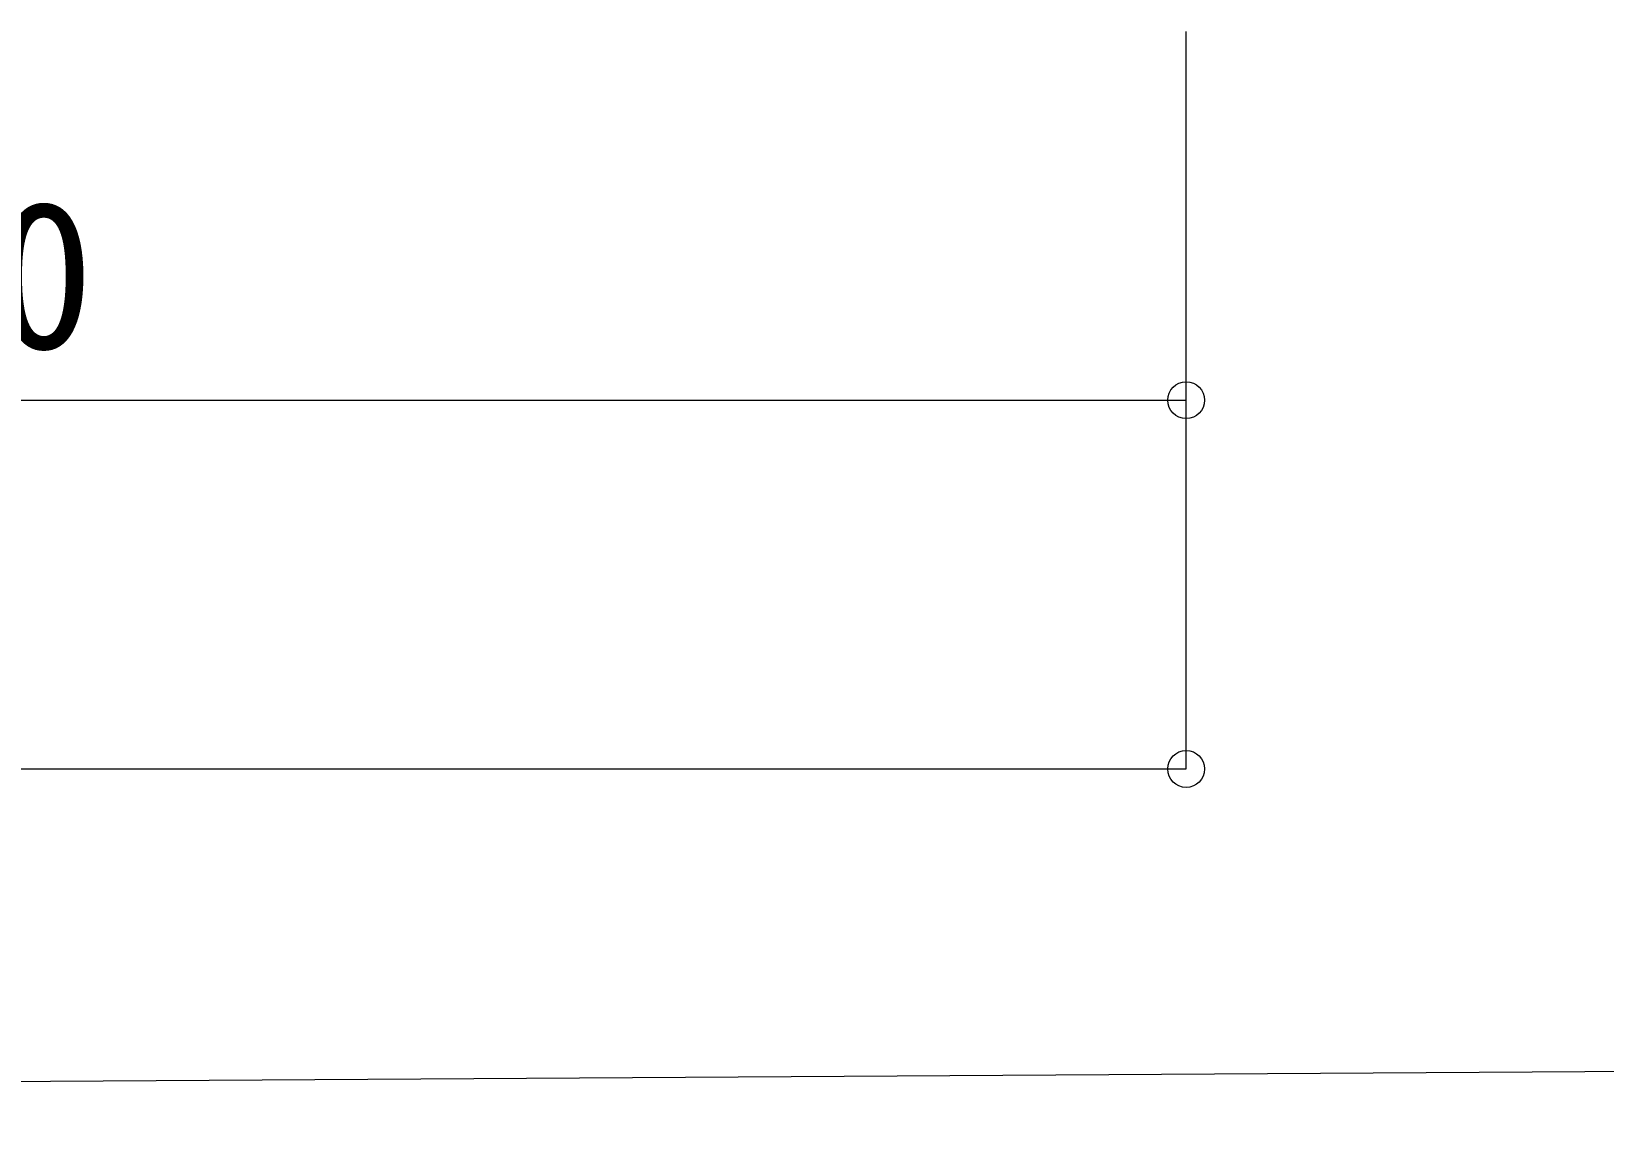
# Model space of a CAD drawing. Header units: millimetres. Extents: x 10 to 410, y 10 to 287.
# Drawn here: x 148.15 to 169.46, y 113.04 to 127.85 of the extents above; entities that cross this region are included whole.
import ezdxf
from ezdxf.enums import TextEntityAlignment as Align
from ezdxf.lldxf.tags import DXFTag

# ---------------------------------------------------------------- set-up
doc = ezdxf.new("R2010")
doc.units = ezdxf.units.MM
doc.layers.add('LAYER6', color=252, linetype='Continuous')
doc.styles.add('ＭＳ ゴシック', font='msgothic.ttc')
tags = doc.linetypes.add('chain', pattern=[18.5, 12, -1.5, 3.5, -1.5]).pattern_tags.tags
tags[10:11] = [DXFTag(74, 4), DXFTag(75, 0), DXFTag(340, '0'), DXFTag(46, 1.0), DXFTag(50, 0.0), DXFTag(44, 0.0), DXFTag(45, 0.0)]
tags[8:9] = [DXFTag(74, 4), DXFTag(75, 0), DXFTag(340, '0'), DXFTag(46, 1.0), DXFTag(50, 0.0), DXFTag(44, 0.0), DXFTag(45, 0.0)]
tags[6:7] = [DXFTag(74, 4), DXFTag(75, 0), DXFTag(340, '0'), DXFTag(46, 1.0), DXFTag(50, 0.0), DXFTag(44, 0.0), DXFTag(45, 0.0)]
tags[4:5] = [DXFTag(74, 4), DXFTag(75, 0), DXFTag(340, '0'), DXFTag(46, 1.0), DXFTag(50, 0.0), DXFTag(44, 0.0), DXFTag(45, 0.0)]

# ---------------------------------------------------------------- blocks, each defined once
blk = doc.blocks.new('FcPack%d0')
at = {"layer": 'LAYER6', "color": 1, "linetype": 'Continuous', "lineweight": 13}
for p, q in [((27.435, -25.669), (27.435, -20.669)), ((-8.965, -25.669), (27.435, -25.669)), ((27.435, -30.669), (27.435, -25.669)), ((-54.465, -30.669), (27.435, -30.669))]:
    blk.add_line(p, q, dxfattribs=at)
at = {"layer": 'LAYER6', "color": 6, "linetype": 'chain', "lineweight": 13}
blk.add_line((-80.369, -35.477), (46.421, -34.688), dxfattribs=at)
at = {"layer": 'LAYER6', "color": 1, "linetype": 'Continuous', "lineweight": 13}
for centre in [(27.435, -25.669), (27.435, -30.669)]:
    blk.add_circle(centre, 0.25, dxfattribs=at)
at = {"layer": 'LAYER6', "color": 2, "linetype": 'Continuous', "lineweight": 13, "style": 'ＭＳ ゴシック'}
blk.add_text('3,640', height=2, dxfattribs=at).set_placement((9.235, -25.569), align=Align.BOTTOM_CENTER)

msp = doc.modelspace()

# ---------------------------------------------------------------- block references
at = {"layer": 'LAYER6', "color": 2, "linetype": 'Continuous', "lineweight": 13}
msp.add_blockref('FcPack%d0', (136.365, 148.519), dxfattribs=at)

doc.saveas('drawing.dxf')
